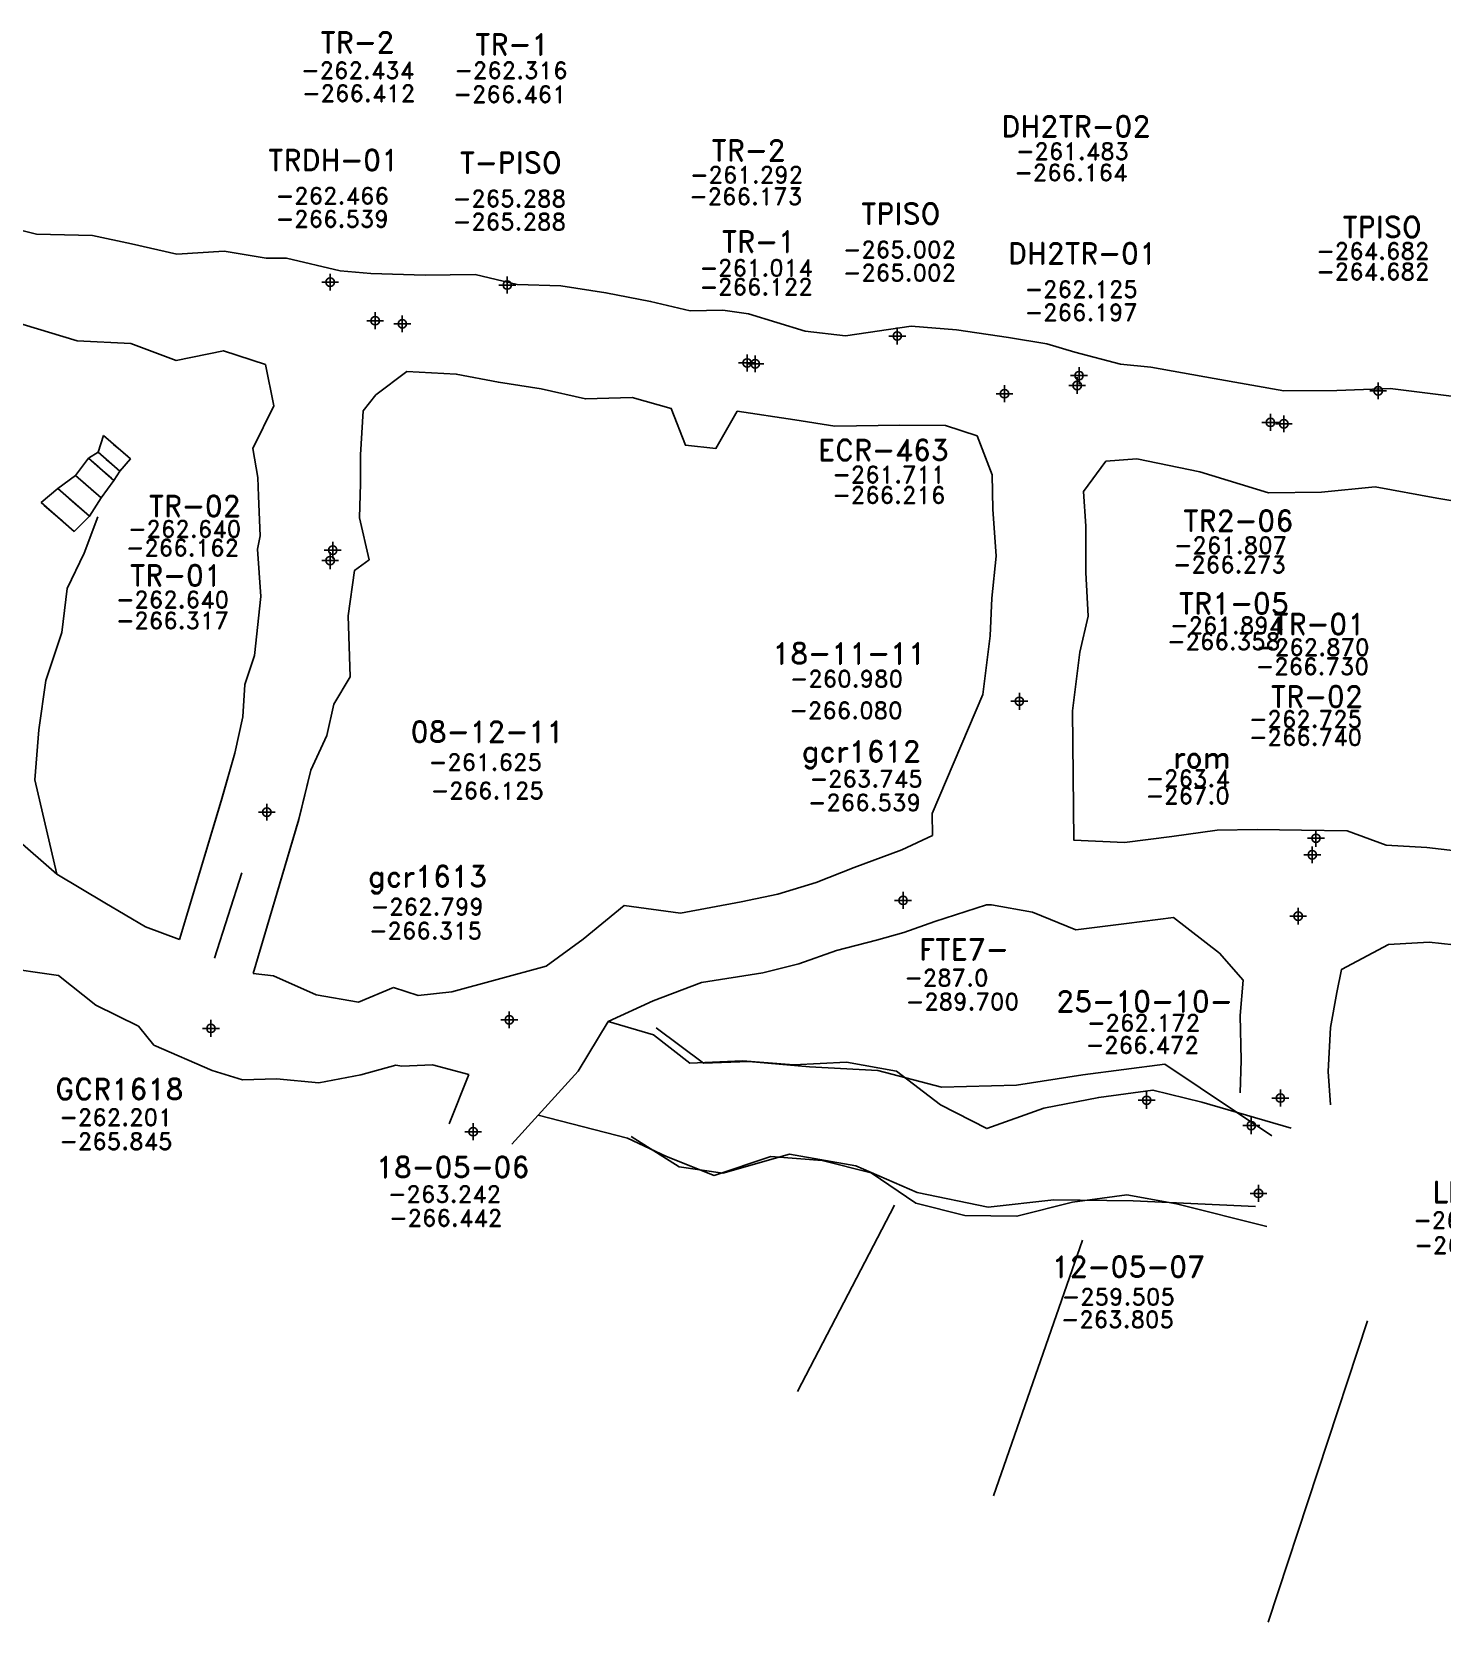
# Model space of a CAD drawing. Extents: x 9357 to 21428, y 9501 to 100038.
# Drawn here: x 10306 to 10389.6, y 10021 to 10115.2 of the extents above; entities that cross this region are included whole.
import ezdxf
from ezdxf.enums import TextEntityAlignment as Align

# ---------------------------------------------------------------- set-up
doc = ezdxf.new("R2010")
doc.units = 0
doc.header["$LTSCALE"] = 1.25
doc.header["$MEASUREMENT"] = 0
doc.header["$PDMODE"] = 34
doc.header["$PDSIZE"] = 0.5
doc.layers.get('0').update_dxf_attribs({"linetype": 'CONTINUOUS'})
for name, color, linetype in [('ABAJO', 7, 'CONTINUOUS'), ('ARRIBA', 7, 'CONTINUOUS'), ('CF-340-8149-W-FIC', 1, 'CONTINUOUS'), ('CF-340-8149-W-SCR', 5, 'CONTINUOUS'), ('F-340-8110-W-FIC-SA', 241, 'CONTINUOUS'), ('F-340-8110-W-SA', 241, 'CONTINUOUS'), ('SEC', 7, 'CONTINUOUS'), ('XC-340-8300-NE-SA', 241, 'CONTINUOUS')]:
    doc.layers.add(name, color=color, linetype=linetype)
doc.styles.add('ROMAND', font='romand.shx')
doc.styles.add('ROMANS', font='romans')

# ---------------------------------------------------------------- blocks, each defined once
blk = doc.blocks.new('F2')
blk.add_point((0, 0))
at = {"style": 'ROMAND'}
for tag, height, p in [('NOMBRE', 1.25, (0.201, 6.617)), ('CIELO', 1, (0.136, 4.616)), ('PISO', 1, (0.136, 3.247))]:
    blk.add_attdef(tag, text='', height=height, dxfattribs=at).set_placement(p, align=Align.CENTER)
at = {"style": 'ROMANS', "flags": 1}
for tag, p in [('MINA', (-0.074, -3.255)), ('LOCALIZACION', (-0.074, -4.928)), ('ESTRUCTURA', (-0.074, -6.618)), ('NIVEL', (-0.074, -8.29)), ('OBRA', (-0.074, -10.121)), ('FECHA', (-0.074, -11.793)), ('ATRAS', (-0.074, -13.483)), ('TOPOGRAFO', (2.675, -15.297))]:
    blk.add_attdef(tag, text='', height=1.25, dxfattribs=at).set_placement(p, align=Align.CENTER)

msp = doc.modelspace()

# ---------------------------------------------------------------- linework, layer by layer
at = {"color": 2, "elevation": -262.64}
msp.add_lwpolyline([(10318.481, 10065.404), (10316.858, 10060.334)], dxfattribs=at)
at = {"color": 2}
for points in [[(10351.4, 10034.69), (10357.145, 10045.718)], [(10363.009, 10028.5), (10368.287, 10043.637)], [(10379.28, 10021.027), (10385.16, 10038.877)]]:
    msp.add_lwpolyline(points, dxfattribs=at)
at = {"layer": 'ABAJO', "color": 1}
for points in [[(10310.293, 10091.281, -254.564), (10309.967, 10090.296, -256.019), (10309.397, 10089.946, -257.589), (10308.636, 10088.918, -260.329), (10307.572, 10088.152, -261.07), (10306.584, 10087.321, -261.91)], [(10311.878, 10089.903, -254.564), (10311.25, 10089.181, -256.019), (10310.907, 10088.634, -257.589), (10310.145, 10087.605, -260.329), (10309.458, 10086.512, -261.07), (10308.546, 10085.615, -261.91)]]:
    msp.add_polyline3d(points, dxfattribs=at)
at = {"layer": 'ARRIBA', "color": 1}
for points in [[(10310.293, 10091.281, -253.764), (10309.967, 10090.296, -253.719), (10309.397, 10089.946, -254.789), (10308.636, 10088.918, -256.929), (10307.572, 10088.152, -259.17), (10306.584, 10087.321, -259.91)], [(10311.878, 10089.903, -253.764), (10311.25, 10089.181, -253.719), (10310.907, 10088.634, -254.789), (10310.145, 10087.605, -256.929), (10309.458, 10086.512, -259.17), (10308.546, 10085.615, -259.91)]]:
    msp.add_polyline3d(points, dxfattribs=at)
at = {"layer": 'CF-340-8149-W-SCR', "color": 5}
for points, elevation in [([(10317.264, 10069.65), (10314.795, 10061.458)], -266.125), ([(10317.264, 10069.635), (10314.795, 10061.458)], -261.625), ([(10321.859, 10068.564), (10319.142, 10059.439)], -266.125), ([(10321.855, 10068.554), (10319.142, 10059.438)], -262.565)]:
    msp.add_lwpolyline(points, dxfattribs=dict(at, elevation=elevation))
for points in [[(10283.218, 10105.936, -261.648), (10285.229, 10105.561, -261.974), (10288.085, 10105.047, -262.929), (10291.35, 10104.574, -262.978), (10292.467, 10104.614, -262.761), (10292.764, 10104.571, -262.756), (10294.858, 10105.076, -262.225), (10299.495, 10104.303, -261.752), (10301.078, 10104.074, -262.127), (10303.383, 10103.942, -262.091), (10306.308, 10103.215, -262.144), (10309.631, 10103.138, -261.493)], [(10283.218, 10105.936, -267.248), (10285.229, 10105.561, -267.174), (10288.085, 10105.047, -267.029), (10291.35, 10104.574, -266.978), (10292.467, 10104.614, -266.961), (10292.764, 10104.571, -266.956), (10294.858, 10105.076, -267.025), (10299.495, 10104.303, -267.052), (10301.078, 10104.074, -267.027), (10303.383, 10103.942, -266.791), (10306.308, 10103.215, -267.044), (10309.631, 10103.138, -266.893)], [(10309.631, 10103.138, -261.493), (10311.937, 10102.645, -261.765), (10314.631, 10102.027, -261.465), (10317.431, 10102.208, -261.861), (10319.926, 10101.792, -262.068), (10321.125, 10101.784, -262.124)], [(10309.631, 10103.138, -266.893), (10311.937, 10102.645, -266.865), (10314.631, 10102.027, -266.765), (10317.431, 10102.208, -266.661), (10319.926, 10101.792, -266.568), (10321.125, 10101.784, -266.724)], [(10321.125, 10101.784, -262.124), (10324.309, 10101.033, -262.39), (10326.114, 10100.89, -262.753), (10329.35, 10100.777, -261.988), (10332.311, 10100.818, -260.33), (10334.796, 10100.239, -260.778), (10337.375, 10100.15, -261.126), (10340.045, 10099.739, -261.172), (10342.695, 10099.229, -261.517), (10345.033, 10098.677, -261.568), (10346.974, 10098.711, -261.63), (10348.488, 10098.496, -261.468)], [(10321.125, 10101.784, -266.724), (10324.309, 10101.033, -266.49), (10326.114, 10100.89, -266.553), (10329.35, 10100.777, -266.288), (10332.311, 10100.818, -266.23), (10334.796, 10100.239, -266.278), (10337.375, 10100.15, -266.226), (10340.045, 10099.739, -266.272), (10342.695, 10099.229, -266.217), (10345.033, 10098.677, -266.168), (10346.974, 10098.711, -266.13), (10348.488, 10098.496, -266.268)], [(10282.835, 10099.948, -261.648), (10284.455, 10100.217, -261.974), (10287.339, 10099.9, -262.929), (10290.519, 10098.834, -262.978), (10291.292, 10096.499, -262.761), (10293.25, 10096.88, -262.756), (10294.012, 10099.237, -262.225), (10298.663, 10098.563, -261.752), (10300.304, 10098.73, -262.127), (10302.508, 10097.905, -262.091), (10305.534, 10097.871, -262.144), (10308.728, 10096.903, -261.493)], [(10282.835, 10099.948, -267.248), (10284.455, 10100.217, -267.174), (10287.339, 10099.9, -267.029), (10290.519, 10098.834, -266.978), (10291.292, 10096.499, -266.961), (10293.249, 10096.879, -266.956), (10294.012, 10099.237, -267.025), (10298.663, 10098.563, -267.052), (10300.304, 10098.73, -267.027), (10302.508, 10097.905, -266.791), (10305.534, 10097.871, -267.044), (10308.728, 10096.903, -266.893)], [(10348.488, 10098.496, -261.468), (10351.856, 10097.477, -261.552), (10354.24, 10097.201, -261.144), (10358.13, 10097.757, -260.832), (10360.824, 10097.546, -261.324), (10363.892, 10097.09, -261.714), (10366.165, 10096.726, -261.607), (10367.819, 10096.232, -261.201)], [(10348.488, 10098.496, -266.268), (10351.856, 10097.477, -266.152), (10354.24, 10097.201, -266.144), (10358.13, 10097.757, -266.132), (10360.824, 10097.546, -266.124), (10363.892, 10097.09, -266.214), (10366.165, 10096.726, -266.307), (10367.819, 10096.232, -266.201)], [(10308.728, 10096.903, -261.493), (10311.898, 10096.745, -261.765), (10314.59, 10095.727, -261.465), (10317.392, 10096.309, -261.861), (10319.885, 10095.492, -262.068), (10319.885, 10095.492, -262.068)], [(10308.728, 10096.903, -266.893), (10311.898, 10096.745, -266.865), (10314.59, 10095.727, -266.765), (10317.392, 10096.309, -266.661), (10319.885, 10095.492, -266.568), (10319.885, 10095.492, -266.568)], [(10367.819, 10096.232, -261.201), (10370.542, 10095.511, -261.554), (10372.334, 10095.333, -261.92), (10376.077, 10094.666, -261.948), (10380.213, 10093.932, -261.568), (10383.352, 10093.958, -261.309), (10386.507, 10094.083, -260.65)], [(10367.819, 10096.232, -266.201), (10370.542, 10095.511, -266.454), (10372.334, 10095.333, -266.52), (10376.077, 10094.666, -266.548), (10380.213, 10093.932, -266.468), (10383.352, 10093.958, -266.009), (10386.507, 10094.083, -265.95)], [(10319.46, 10087.699, -262.03), (10319.425, 10088.803, -262.104), (10319.126, 10090.523, -262.564), (10320.377, 10093.053, -262.603), (10319.885, 10095.492, -262.068), (10319.885, 10095.492, -262.068)], [(10319.46, 10087.699, -266.73), (10319.425, 10088.803, -266.604), (10319.126, 10090.523, -266.364), (10320.377, 10093.053, -266.403), (10319.885, 10095.492, -266.568), (10319.885, 10095.492, -266.568)], [(10325.442, 10086.413, -261.424), (10325.514, 10088.443, -262.104), (10325.515, 10090.146, -262.564), (10325.668, 10092.741, -262.603), (10326.426, 10093.697, -262.28), (10328.255, 10095.081, -261.988)], [(10325.442, 10086.413, -266.524), (10325.514, 10088.443, -266.604), (10325.515, 10090.146, -266.364), (10325.668, 10092.741, -266.403), (10326.426, 10093.697, -266.48), (10328.255, 10095.081, -266.288)], [(10328.255, 10095.081, -261.988), (10331.178, 10094.926, -260.33), (10333.681, 10094.445, -260.778), (10336.204, 10094.062, -261.126), (10338.836, 10093.454, -261.172), (10341.6, 10093.533, -261.517), (10343.919, 10092.884, -261.568), (10344.756, 10090.717, -261.63), (10346.561, 10090.53, -261.625), (10347.834, 10092.733, -261.468)], [(10328.255, 10095.081, -266.288), (10331.178, 10094.926, -266.23), (10333.681, 10094.445, -266.278), (10336.204, 10094.062, -266.226), (10338.836, 10093.454, -266.272), (10341.6, 10093.533, -266.217), (10343.919, 10092.884, -266.168), (10344.756, 10090.717, -266.13), (10346.561, 10090.53, -266.125), (10347.834, 10092.733, -266.268)], [(10386.507, 10094.083, -260.65), (10390.3, 10093.593, -260.302), (10393.288, 10092.675, -260.947), (10396.03, 10092.104, -260.597), (10398.581, 10092.784, -260.255), (10398.778, 10092.75, -260.251), (10400.879, 10091.984, -260.212), (10402.008, 10090.878, -260.489), (10405.032, 10090.766, -260.936), (10407.834, 10089.624, -260.597)], [(10386.507, 10094.083, -265.95), (10390.3, 10093.593, -265.902), (10393.288, 10092.675, -265.847), (10396.03, 10092.104, -265.897), (10398.581, 10092.784, -266.155), (10398.778, 10092.75, -266.151), (10400.879, 10091.984, -266.012), (10402.008, 10090.878, -266.089), (10405.032, 10090.766, -266.036), (10407.834, 10089.624, -265.697)], [(10347.834, 10092.733, -261.468), (10351.246, 10092.212, -261.552), (10353.619, 10091.837, -261.144), (10357.451, 10091.896, -260.832), (10360.168, 10091.884, -261.324), (10362.036, 10091.267, -262.114)], [(10347.834, 10092.733, -266.268), (10351.246, 10092.212, -266.152), (10353.619, 10091.837, -266.144), (10357.451, 10091.896, -266.132), (10360.168, 10091.884, -266.124), (10362.036, 10091.267, -266.114)], [(10362.377, 10075.954, -260.98), (10362.812, 10079.432, -260.664), (10362.914, 10081.65, -260.155), (10363.169, 10084.145, -260.744), (10362.968, 10086.927, -261.332), (10362.936, 10088.967, -262.123), (10362.036, 10091.267, -262.114)], [(10362.377, 10075.954, -266.08), (10362.812, 10079.432, -266.064), (10362.914, 10081.65, -266.055), (10363.169, 10084.145, -266.044), (10362.968, 10086.927, -266.032), (10362.936, 10088.967, -266.123), (10362.036, 10091.267, -266.114)], [(10369.666, 10089.778, -261.554), (10371.505, 10089.901, -261.92), (10375.231, 10089.13, -261.948), (10379.291, 10087.902, -261.568), (10382.431, 10087.928, -261.309), (10385.615, 10088.251, -260.65)], [(10369.666, 10089.778, -266.454), (10371.505, 10089.901, -266.52), (10375.231, 10089.13, -266.548), (10379.291, 10087.902, -266.468), (10382.431, 10087.928, -266.009), (10385.615, 10088.251, -265.95)], [(10367.688, 10074.979, -260.98), (10368.123, 10078.457, -260.664), (10368.619, 10080.603, -260.155), (10368.48, 10083.17, -260.744), (10368.476, 10085.916, -261.332), (10368.345, 10087.973, -262.123), (10369.666, 10089.778, -261.554)], [(10367.688, 10074.979, -266.08), (10368.123, 10078.457, -266.064), (10368.619, 10080.603, -266.055), (10368.48, 10083.17, -266.044), (10368.476, 10085.916, -266.032), (10368.345, 10087.973, -266.123), (10369.666, 10089.778, -266.454)], [(10385.615, 10088.251, -260.65), (10389.271, 10087.58, -260.302), (10392.326, 10087.057, -260.947), (10395.443, 10085.805, -260.597), (10395.541, 10084.042, -260.255), (10398.326, 10083.933, -260.251), (10399.105, 10085.586, -260.212), (10401.147, 10085.851, -260.489), (10404.087, 10085.246, -260.936), (10406.703, 10081.604, -260.597)], [(10385.615, 10088.251, -265.95), (10389.271, 10087.58, -265.902), (10392.326, 10087.057, -265.847), (10395.443, 10085.805, -265.897), (10395.541, 10084.043, -266.155), (10398.326, 10083.933, -266.151), (10399.105, 10085.586, -266.012), (10401.147, 10085.851, -266.089), (10404.087, 10085.246, -266.036), (10406.703, 10081.604, -265.697)], [(10317.264, 10069.635, -261.625), (10318.066, 10072.474, -262.125), (10318.54, 10074.623, -261.725), (10318.656, 10076.543, -261.325), (10319.239, 10078.257, -261.624), (10319.603, 10081.761, -262.024), (10319.403, 10084.57, -262.524), (10319.575, 10085.352, -262.324), (10319.46, 10087.699, -262.03)], [(10317.264, 10069.65, -266.125), (10318.066, 10072.474, -266.425), (10318.54, 10074.623, -266.525), (10318.656, 10076.543, -266.525), (10319.239, 10078.257, -266.524), (10319.603, 10081.761, -266.624), (10319.403, 10084.57, -266.624), (10319.575, 10085.352, -266.524), (10319.46, 10087.699, -266.73)], [(10321.855, 10068.554, -262.565), (10322.558, 10071.484, -262.125), (10323.52, 10073.524, -261.725), (10323.93, 10075.38, -261.325), (10324.903, 10077.008, -261.624), (10324.778, 10080.62, -262.024), (10325.164, 10083.3, -262.524), (10326.02, 10083.93, -262.324), (10325.442, 10086.413, -261.424)], [(10321.859, 10068.564, -266.125), (10322.558, 10071.484, -266.425), (10323.52, 10073.524, -266.525), (10323.93, 10075.38, -266.525), (10324.903, 10077.008, -266.524), (10324.778, 10080.62, -266.624), (10325.164, 10083.3, -266.624), (10326.02, 10083.93, -266.524), (10325.442, 10086.413, -266.524)]]:
    msp.add_polyline3d(points, dxfattribs=at)
at = {"layer": 'F-340-8110-W-SA'}
for points in [[(10362.377, 10075.954, -260.98), (10359.369, 10068.912, -263.688), (10359.393, 10067.612, -263.688), (10357.575, 10066.764, -263.745), (10357.575, 10066.764, -263.745)], [(10362.377, 10075.954, -266.08), (10359.369, 10068.912, -266.588), (10359.393, 10067.612, -266.588), (10357.575, 10066.764, -266.587), (10357.575, 10066.764, -266.187)], [(10367.688, 10074.979, -260.98), (10367.769, 10067.322, -263.099), (10370.773, 10067.19, -263.202), (10373.566, 10067.553, -263.605), (10376.258, 10067.914, -263.608), (10378.657, 10067.969, -263.41), (10381.259, 10067.928, -262.913), (10383.961, 10067.889, -262.616), (10386.28, 10067.041, -263.118), (10388.684, 10066.895, -263.321), (10390.891, 10066.645, -263.823), (10392.988, 10066.793, -263.525), (10400.788, 10065.231, -264.28)], [(10367.688, 10074.979, -266.08), (10367.769, 10067.322, -266.699), (10370.773, 10067.19, -266.802), (10373.566, 10067.553, -266.905), (10376.258, 10067.914, -267.008), (10378.657, 10067.969, -267.01), (10381.259, 10067.928, -267.013), (10383.961, 10067.889, -267.016), (10386.28, 10067.041, -266.918), (10388.684, 10066.895, -266.921), (10390.891, 10066.645, -266.923), (10392.988, 10066.793, -266.925), (10400.788, 10065.231, -266.98)], [(10297.799, 10071.371, -261.828), (10300.096, 10070.029, -261.847), (10302.474, 10069.11, -262.065), (10305.005, 10067.5, -261.087), (10307.522, 10065.308, -260.91), (10310.36, 10063.621, -261.034), (10312.776, 10062.203, -261.844), (10314.795, 10061.458, -261.625)], [(10297.799, 10071.371, -265.728), (10300.096, 10070.029, -265.747), (10302.474, 10069.11, -265.865), (10305.005, 10067.5, -265.987), (10307.522, 10065.308, -266.01), (10310.36, 10063.621, -266.034), (10312.776, 10062.203, -265.954), (10314.795, 10061.458, -266.125)], [(10357.575, 10066.764, -266.587), (10354.765, 10065.711, -266.66)], [(10357.575, 10066.764, -263.745), (10354.765, 10065.711, -263.96)], [(10295.499, 10066.251, -261.595), (10297.52, 10065.979, -261.847), (10299.898, 10065.059, -262.065), (10302.161, 10063.028, -261.087), (10304.034, 10059.823, -260.91), (10307.623, 10059.318, -261.034), (10309.825, 10057.562, -261.844), (10312.349, 10056.313, -261.474)], [(10295.499, 10066.251, -265.495), (10297.52, 10065.979, -265.747), (10299.898, 10065.059, -265.865), (10302.161, 10063.028, -265.987), (10304.034, 10059.823, -266.01), (10307.623, 10059.318, -266.034), (10309.825, 10057.562, -265.954), (10312.349, 10056.313, -265.874)], [(10333.601, 10059.088, -262.799), (10336.517, 10059.867, -263.122), (10338.706, 10061.471, -263.354), (10341.133, 10063.46, -263.49), (10344.467, 10063.008, -263.028), (10348.066, 10063.681, -262.973), (10350.23, 10064.128, -262.9), (10352.498, 10064.815, -263.229), (10354.765, 10065.711, -263.96)], [(10333.601, 10059.088, -266.315), (10336.517, 10059.867, -266.422), (10338.706, 10061.471, -266.354), (10341.133, 10063.46, -266.39), (10344.467, 10063.008, -266.528), (10348.066, 10063.681, -266.673), (10350.23, 10064.128, -266.6), (10352.498, 10064.815, -266.629), (10354.765, 10065.711, -266.66)], [(10362.891, 10063.51, -266.694), (10362.592, 10063.494, -266.59), (10359.537, 10062.514, -266.588), (10359.527, 10062.514, -266.588), (10357.703, 10061.866, -266.587), (10357.703, 10061.866, -266.187)], [(10362.891, 10063.51, -262.994), (10362.592, 10063.494, -263.29), (10359.537, 10062.514, -263.688), (10359.527, 10062.514, -263.688), (10357.703, 10061.866, -263.745), (10357.703, 10061.866, -263.745)], [(10362.891, 10063.51, -262.994), (10365.315, 10063.065, -263.496), (10367.889, 10062.023, -263.099), (10370.882, 10062.391, -263.202), (10373.674, 10062.754, -263.605)], [(10362.891, 10063.51, -266.694), (10365.315, 10063.065, -266.696), (10367.889, 10062.023, -266.699), (10370.882, 10062.391, -266.802), (10373.674, 10062.754, -266.905)], [(10377.624, 10052.371, -262.172), (10377.677, 10054.311, -262.181), (10377.619, 10056.941, -262.494), (10377.793, 10059.036, -263.003), (10376.389, 10060.632, -263.21), (10373.674, 10062.754, -263.605)], [(10377.624, 10052.371, -266.472), (10377.677, 10054.311, -266.481), (10377.619, 10056.941, -266.494), (10377.793, 10059.036, -266.603), (10376.389, 10060.632, -266.61), (10373.674, 10062.754, -266.905)], [(10357.703, 10061.866, -266.587), (10356.07, 10061.404, -266.66)], [(10357.703, 10061.866, -263.745), (10356.07, 10061.404, -263.96)], [(10336.037, 10051.049, -262.799), (10338.402, 10053.647, -263.122), (10340.185, 10056.59, -263.354), (10342.844, 10057.814, -263.49), (10345.714, 10058.893, -263.028), (10349.343, 10059.47, -262.973), (10351.477, 10060.012, -262.9), (10353.716, 10060.795, -263.229), (10356.07, 10061.404, -263.96)], [(10336.037, 10051.049, -266.315), (10338.402, 10053.647, -266.422), (10340.185, 10056.59, -266.354), (10342.844, 10057.814, -266.39), (10345.714, 10058.893, -266.528), (10349.343, 10059.47, -266.673), (10351.477, 10060.012, -266.6), (10353.716, 10060.795, -266.629), (10356.07, 10061.404, -266.66)], [(10382.978, 10051.668, -262.172), (10382.833, 10053.634, -262.181), (10382.973, 10056.238, -262.494), (10383.346, 10058.307, -263.003), (10383.627, 10059.682, -263.21), (10386.414, 10061.143, -263.118)], [(10382.978, 10051.668, -266.472), (10382.833, 10053.634, -266.481), (10382.973, 10056.238, -266.494), (10383.346, 10058.307, -266.603), (10383.627, 10059.682, -266.61), (10386.414, 10061.143, -266.918)], [(10386.414, 10061.143, -263.118), (10388.811, 10061.297, -263.321), (10391.017, 10061.047, -263.823), (10393.105, 10061.594, -263.525), (10399.597, 10061.099, -264.28)], [(10386.414, 10061.143, -266.918), (10388.811, 10061.297, -266.921), (10391.017, 10061.047, -266.923), (10393.105, 10061.594, -266.925), (10399.597, 10061.099, -266.98)], [(10319.142, 10059.439, -266.125), (10320.35, 10059.293, -266.065), (10320.35, 10059.293, -266.065), (10322.883, 10058.165, -266.031), (10325.395, 10057.738, -266.197), (10327.47, 10058.598, -266.252)], [(10319.142, 10059.438, -262.565), (10320.35, 10059.293, -262.565), (10320.35, 10059.293, -262.565), (10322.883, 10058.165, -262.931), (10325.395, 10057.738, -262.897), (10327.47, 10058.598, -263.052)], [(10333.601, 10059.088, -266.315), (10330.926, 10058.344, -266.347)], [(10333.601, 10059.088, -262.799), (10330.926, 10058.344, -263.147)], [(10327.47, 10058.598, -263.052), (10327.47, 10058.598, -263.052), (10328.928, 10058.137, -263.023), (10330.926, 10058.344, -263.147)], [(10327.47, 10058.598, -266.252), (10327.47, 10058.598, -266.252), (10328.928, 10058.137, -266.323), (10330.926, 10058.344, -266.347)], [(10312.349, 10056.313, -265.874), (10313.264, 10055.185, -265.692)], [(10312.349, 10056.313, -261.474), (10313.264, 10055.185, -261.992)], [(10342.863, 10055.801, -262.677), (10340.185, 10056.59, -263.354)], [(10342.863, 10055.801, -266.377), (10340.185, 10056.59, -266.354)], [(10316.724, 10053.685, -265.845), (10313.264, 10055.185, -265.692)], [(10316.724, 10053.685, -262.201), (10313.264, 10055.185, -261.992)], [(10380.648, 10050.282, -262.591), (10375.361, 10051.808, -263.116), (10372.45, 10052.535, -263.276), (10369.249, 10052.097, -262.835), (10366, 10051.466, -263.295), (10362.605, 10050.252, -262.954), (10359.864, 10051.658, -262.714), (10357.269, 10053.646, -262.673), (10354.31, 10054.179, -262.433), (10351.181, 10054.032, -262.492), (10348.15, 10054.274, -262.452), (10345.021, 10054.128, -262.911), (10342.863, 10055.801, -262.677)], [(10380.648, 10050.282, -267.191), (10375.361, 10051.808, -267.116), (10372.45, 10052.535, -267.076), (10369.249, 10052.097, -267.035), (10366, 10051.466, -267.095), (10362.605, 10050.252, -266.954), (10359.864, 10051.658, -266.914), (10357.269, 10053.646, -266.873), (10354.31, 10054.179, -266.733), (10351.181, 10054.032, -266.592), (10348.15, 10054.274, -266.552), (10345.021, 10054.128, -266.111), (10342.863, 10055.801, -266.377)], [(10316.724, 10053.685, -262.201), (10318.528, 10053.137, -262.312), (10320.526, 10053.195, -262.565), (10320.526, 10053.195, -262.565), (10323.033, 10052.967, -262.931), (10325.52, 10053.44, -262.897), (10327.603, 10054, -263.052)], [(10316.724, 10053.685, -265.845), (10318.528, 10053.137, -265.912), (10320.526, 10053.195, -266.065), (10320.526, 10053.195, -266.065), (10323.033, 10052.967, -266.031), (10325.52, 10053.44, -266.197), (10327.603, 10054, -266.252)], [(10327.603, 10054, -263.052), (10327.953, 10053.954, -263.392), (10329.775, 10054.023, -263.023), (10331.934, 10053.446, -263.147)], [(10327.603, 10054, -266.252), (10327.953, 10053.954, -266.292), (10329.775, 10054.023, -266.323), (10331.934, 10053.446, -266.347)], [(10330.757, 10050.526, -263.242), (10331.934, 10053.446, -263.147), (10331.934, 10053.446, -263.147)], [(10330.757, 10050.526, -266.442), (10331.934, 10053.446, -266.347), (10331.934, 10053.446, -266.347)], [(10334.468, 10049.327, -263.242), (10336.037, 10051.049, -262.799), (10336.037, 10051.049, -262.799)], [(10334.468, 10049.327, -266.442), (10336.037, 10051.049, -266.315), (10336.037, 10051.049, -266.315)], [(10341.336, 10049.688, -266.377), (10336.037, 10051.049, -266.315)], [(10341.336, 10049.688, -262.677), (10336.037, 10051.049, -262.799)], [(10379.194, 10044.46, -262.591), (10373.859, 10045.793, -263.116), (10370.9, 10046.325, -263.276), (10367.699, 10045.888, -262.835), (10364.401, 10045.062, -263.295), (10361.321, 10045.11, -262.954), (10358.41, 10045.837, -262.714), (10355.766, 10047.631, -262.673), (10352.856, 10048.358, -262.433), (10349.825, 10048.599, -262.492), (10346.454, 10047.483, -262.452), (10343.641, 10048.598, -262.911), (10341.336, 10049.688, -262.677)], [(10379.194, 10044.46, -267.191), (10373.859, 10045.793, -267.116), (10370.9, 10046.325, -267.076), (10367.699, 10045.888, -267.035), (10364.401, 10045.062, -267.095), (10361.321, 10045.11, -266.954), (10358.41, 10045.837, -266.914), (10355.766, 10047.631, -266.873), (10352.856, 10048.358, -266.733), (10349.825, 10048.599, -266.592), (10346.454, 10047.483, -266.552), (10343.641, 10048.598, -266.111), (10341.336, 10049.688, -266.377)]]:
    msp.add_polyline3d(points, dxfattribs=at)
at = {"layer": 'F-340-8110-W-SA', "color": 2}
for points in [[(10368.299, 10053.443, -264.759), (10364.363, 10052.816, -264.496), (10359.935, 10052.713, -264.372), (10356.166, 10053.688, -264.222), (10352.119, 10053.907, -264.778), (10348.506, 10054.231, -264.509), (10345.82, 10054.135, -265.276), (10343.025, 10056.22, -265.581)], [(10368.299, 10053.443, -259.259), (10364.363, 10052.816, -258.696), (10359.935, 10052.713, -258.872), (10356.166, 10053.688, -259.222), (10352.119, 10053.907, -258.978), (10348.506, 10054.231, -259.409), (10345.82, 10054.135, -260.676), (10343.025, 10056.22, -260.381)], [(10368.299, 10053.443, -264.759), (10373.155, 10054.063, -264.264)], [(10368.299, 10053.443, -259.259), (10373.155, 10054.063, -259.064)], [(10379.497, 10049.822, -259.505), (10373.155, 10054.063, -259.064)], [(10379.497, 10049.822, -263.805), (10373.155, 10054.063, -264.264)], [(10366.583, 10046.04, -264.759), (10362.693, 10045.607, -264.496), (10358.49, 10046.478, -264.372), (10354.856, 10048.038, -264.222), (10350.923, 10048.744, -264.778), (10346.971, 10047.607, -264.509), (10344.398, 10047.998, -265.276), (10341.536, 10049.79, -265.581)], [(10366.583, 10046.04, -259.259), (10362.693, 10045.607, -258.696), (10358.49, 10046.478, -258.872), (10354.856, 10048.038, -259.222), (10350.923, 10048.744, -258.978), (10346.971, 10047.607, -259.409), (10344.398, 10047.998, -260.676), (10341.536, 10049.79, -260.381)], [(10366.583, 10046.04, -264.759), (10371.281, 10045.978, -264.264)], [(10366.583, 10046.04, -259.259), (10371.281, 10045.978, -259.064)], [(10378.527, 10045.633, -259.505), (10371.281, 10045.978, -259.064)], [(10378.527, 10045.633, -263.805), (10371.281, 10045.978, -264.264)]]:
    msp.add_polyline3d(points, dxfattribs=at)
at = {"layer": 'SEC', "color": 1}
for points in [[(10310.293, 10091.281, -254.564), (10311.878, 10089.903, -254.564), (10311.878, 10089.903, -254.1), (10311.719, 10090.04, -253.865), (10311.283, 10090.419, -253.764), (10310.887, 10090.764, -253.764), (10310.451, 10091.143, -253.865), (10310.293, 10091.281, -254.1), (10310.293, 10091.281, -254.564)], [(10309.397, 10089.946, -257.589), (10310.907, 10088.634, -257.589), (10310.907, 10088.634, -255.965), (10310.756, 10088.765, -255.142), (10310.341, 10089.126, -254.789), (10309.963, 10089.454, -254.789), (10309.548, 10089.815, -255.142), (10309.397, 10089.946, -255.965), (10309.397, 10089.946, -257.589)], [(10309.967, 10090.296, -256.019), (10311.25, 10089.181, -256.019), (10311.25, 10089.181, -254.685), (10311.121, 10089.292, -254.009), (10310.769, 10089.599, -253.719), (10310.448, 10089.878, -253.719), (10310.095, 10090.185, -254.009), (10309.967, 10090.296, -254.685), (10309.967, 10090.296, -256.019)], [(10308.636, 10088.918, -260.329), (10310.145, 10087.605, -260.329), (10310.145, 10087.605, -258.357), (10309.994, 10087.737, -257.358), (10309.579, 10088.098, -256.929), (10309.202, 10088.426, -256.929), (10308.787, 10088.787, -257.358), (10308.636, 10088.918, -258.357), (10308.636, 10088.918, -260.329)], [(10307.572, 10088.152, -261.07), (10309.458, 10086.512, -261.07), (10309.458, 10086.512, -259.968), (10309.27, 10086.676, -259.409), (10308.751, 10087.127, -259.17), (10308.279, 10087.537, -259.17), (10307.761, 10087.988, -259.409), (10307.572, 10088.152, -259.968), (10307.572, 10088.152, -261.07)], [(10306.584, 10087.321, -261.91), (10308.546, 10085.615, -261.91), (10308.546, 10085.615, -260.75), (10308.35, 10085.785, -260.162), (10307.81, 10086.254, -259.91), (10307.32, 10086.681, -259.91), (10306.78, 10087.15, -260.162), (10306.584, 10087.321, -260.75), (10306.584, 10087.321, -261.91)]]:
    msp.add_polyline3d(points, dxfattribs=at)
at = {"layer": 'XC-340-8300-NE-SA'}
for points in [[(10309.951, 10086.471, -260.203), (10309.141, 10084.325, -261.159), (10308.141, 10082.239, -261.217), (10307.807, 10079.618, -260.894), (10306.873, 10076.775, -261.099), (10306.446, 10073.87, -261.297), (10306.208, 10070.903, -261.996), (10307.522, 10065.308, -260.91)], [(10309.951, 10086.471, -264.403), (10309.141, 10084.325, -264.559), (10308.141, 10082.239, -264.717), (10307.807, 10079.618, -264.894), (10306.873, 10076.775, -265.099), (10306.446, 10073.87, -265.297), (10306.208, 10070.903, -265.296), (10307.522, 10065.308, -266.01)]]:
    msp.add_polyline3d(points, dxfattribs=at)

# ---------------------------------------------------------------- block references
at = {"color": 2}
ref = msp.add_blockref('F2', (10380.004, 10052.059, -262.172), dxfattribs=at)
ref.add_attrib('NOMBRE', '25-10-10-', dxfattribs={"height": 1.25, "style": 'ROMAND'}).set_placement((10371.943, 10057.157, -262.172), align=Align.CENTER)
ref.add_attrib('CIELO', '-262.172', dxfattribs={"height": 1, "style": 'ROMAND'}).set_placement((10371.912, 10056.015, -262.172), align=Align.CENTER)
ref.add_attrib('PISO', '-266.472', dxfattribs={"height": 1, "style": 'ROMAND'}).set_placement((10371.833, 10054.699, -262.172), align=Align.CENTER)
at = {"layer": 'CF-340-8149-W-FIC', "color": 2}
ref = msp.add_blockref('F2', (10326.378, 10098.085, -262.434), dxfattribs=at)
ref.add_attrib('NOMBRE', 'TR-2', dxfattribs={"layer": '0', "height": 1.25, "style": 'ROMAND'}).set_placement((10325.326, 10113.943, -262.434), align=Align.CENTER)
ref.add_attrib('CIELO', '-262.434', dxfattribs={"layer": '0', "height": 1, "style": 'ROMAND'}).set_placement((10325.353, 10112.412, -262.434), align=Align.CENTER)
ref.add_attrib('PISO', '-266.412', dxfattribs={"layer": '0', "height": 1, "style": 'ROMAND'}).set_placement((10325.41, 10111.052, -262.434), align=Align.CENTER)
ref = msp.add_blockref('F2', (10327.988, 10097.902, -262.316), dxfattribs=at)
ref.add_attrib('NOMBRE', 'TR-1', dxfattribs={"layer": '0', "height": 1.25, "style": 'ROMAND'}).set_placement((10334.491, 10113.829, -262.316), align=Align.CENTER)
ref.add_attrib('CIELO', '-262.316', dxfattribs={"layer": '0', "height": 1, "style": 'ROMAND'}).set_placement((10334.434, 10112.412, -262.316), align=Align.CENTER)
ref.add_attrib('PISO', '-266.461', dxfattribs={"layer": '0', "height": 1, "style": 'ROMAND'}).set_placement((10334.378, 10110.995, -262.316), align=Align.CENTER)
ref = msp.add_blockref('F2', (10367.965, 10094.251, -261.483), dxfattribs=at)
ref.add_attrib('NOMBRE', 'DH2TR-02', dxfattribs={"layer": '0', "height": 1.25, "style": 'ROMAND'}).set_placement((10367.893, 10108.975, -261.483), align=Align.CENTER)
ref.add_attrib('CIELO', '-261.483', dxfattribs={"layer": '0', "height": 1, "style": 'ROMAND'}).set_placement((10367.7, 10107.62, -261.483), align=Align.CENTER)
ref.add_attrib('PISO', '-266.164', dxfattribs={"layer": '0', "height": 1, "style": 'ROMAND'}).set_placement((10367.602, 10106.362, -261.483), align=Align.CENTER)
ref = msp.add_blockref('F2', (10348.409, 10095.584, -261.292), dxfattribs=at)
ref.add_attrib('NOMBRE', 'TR-2', dxfattribs={"layer": '0', "height": 1.25, "style": 'ROMAND'}).set_placement((10348.494, 10107.554, -261.292), align=Align.CENTER)
ref.add_attrib('CIELO', '-261.292', dxfattribs={"layer": '0', "height": 1, "style": 'ROMAND'}).set_placement((10348.391, 10106.225, -261.292), align=Align.CENTER)
ref.add_attrib('PISO', '-266.173', dxfattribs={"layer": '0', "height": 1, "style": 'ROMAND'}).set_placement((10348.34, 10104.948, -261.292), align=Align.CENTER)
for p, values in [((10323.714, 10100.367, -262.466), {'NOMBRE': 'TRDH-01', 'CIELO': '-262.466', 'PISO': '-266.539'}), ((10334.203, 10100.2, -265.288), {'NOMBRE': 'T-PISO', 'CIELO': '-265.288', 'PISO': '-265.288'}), ((10357.309, 10097.181, -265.002), {'NOMBRE': 'TPISO', 'CIELO': '-265.002', 'PISO': '-265.002'}), ((10368.08, 10094.834, -262.125), {'NOMBRE': 'DH2TR-01', 'CIELO': '-262.125', 'PISO': '-266.197'})]:
    msp.add_blockref('F2', p, dxfattribs=at).add_auto_attribs(values)
ref = msp.add_blockref('F2', (10385.8, 10093.932, -264.682), dxfattribs=at)
ref.add_attrib('NOMBRE', 'TPISO', dxfattribs={"layer": '0', "height": 1.25, "style": 'ROMAND'}).set_placement((10386.025, 10103.009, -264.682), align=Align.CENTER)
ref.add_attrib('CIELO', '-264.682', dxfattribs={"layer": '0', "height": 1, "style": 'ROMAND'}).set_placement((10385.491, 10101.715, -264.682), align=Align.CENTER)
ref.add_attrib('PISO', '-264.682', dxfattribs={"layer": '0', "height": 1, "style": 'ROMAND'}).set_placement((10385.491, 10100.497, -264.682), align=Align.CENTER)
ref = msp.add_blockref('F2', (10348.898, 10095.533, -261.014), dxfattribs=at)
ref.add_attrib('NOMBRE', 'TR-1', dxfattribs={"layer": '0', "height": 1.25, "style": 'ROMAND'}).set_placement((10349.1, 10102.15, -261.014), align=Align.CENTER)
ref.add_attrib('CIELO', '-261.014', dxfattribs={"layer": '0', "height": 1, "style": 'ROMAND'}).set_placement((10348.959, 10100.715, -261.014), align=Align.CENTER)
ref.add_attrib('PISO', '-266.122', dxfattribs={"layer": '0', "height": 1, "style": 'ROMAND'}).set_placement((10348.959, 10099.594, -261.014), align=Align.CENTER)
ref = msp.add_blockref('F2', (10363.66, 10093.761, -261.711), dxfattribs=at)
ref.add_attrib('NOMBRE', 'ECR-463', dxfattribs={"layer": '0', "height": 1.25, "style": 'ROMAND'}).set_placement((10356.489, 10089.802, -261.711), align=Align.CENTER)
ref.add_attrib('CIELO', '-261.711', dxfattribs={"layer": '0', "height": 1, "style": 'ROMAND'}).set_placement((10356.821, 10088.477, -261.711), align=Align.CENTER)
ref.add_attrib('PISO', '-266.216', dxfattribs={"layer": '0', "height": 1, "style": 'ROMAND'}).set_placement((10356.821, 10087.263, -261.711), align=Align.CENTER)
ref = msp.add_blockref('F2', (10380.212, 10091.978, -261.894), dxfattribs=at)
ref.add_attrib('NOMBRE', 'TR1-05', dxfattribs={"layer": '0', "height": 1.25, "style": 'ROMAND'}).set_placement((10377.246, 10080.728, -261.894), align=Align.CENTER)
ref.add_attrib('CIELO', '-261.894', dxfattribs={"layer": '0', "height": 1, "style": 'ROMAND'}).set_placement((10376.831, 10079.544, -261.894), align=Align.CENTER)
ref.add_attrib('PISO', '-266.358', dxfattribs={"layer": '0', "height": 1, "style": 'ROMAND'}).set_placement((10376.653, 10078.597, -261.894), align=Align.CENTER)
ref = msp.add_blockref('F2', (10379.415, 10092.067, -261.807), dxfattribs=at)
ref.add_attrib('NOMBRE', 'TR2-06', dxfattribs={"layer": '0', "height": 1.25, "style": 'ROMAND'}).set_placement((10377.511, 10085.627, -261.807), align=Align.CENTER)
ref.add_attrib('CIELO', '-261.807', dxfattribs={"layer": '0', "height": 1, "style": 'ROMAND'}).set_placement((10377.061, 10084.29, -261.807), align=Align.CENTER)
ref.add_attrib('PISO', '-266.273', dxfattribs={"layer": '0', "height": 1, "style": 'ROMAND'}).set_placement((10376.993, 10083.149, -261.807), align=Align.CENTER)
ref = msp.add_blockref('F2', (10323.866, 10084.502, -262.64), dxfattribs=at)
ref.add_attrib('NOMBRE', 'TR-02', dxfattribs={"layer": '0', "height": 1.25, "style": 'ROMAND'}).set_placement((10315.688, 10086.497, -262.64), align=Align.CENTER)
ref.add_attrib('CIELO', '-262.640', dxfattribs={"layer": '0', "height": 1, "style": 'ROMAND'}).set_placement((10315.099, 10085.256, -262.64), align=Align.CENTER)
ref.add_attrib('PISO', '-266.162', dxfattribs={"layer": '0', "height": 1, "style": 'ROMAND'}).set_placement((10314.969, 10084.146, -262.64), align=Align.CENTER)
ref = msp.add_blockref('F2', (10323.712, 10083.885, -262.64), dxfattribs=at)
ref.add_attrib('NOMBRE', 'TR-01', dxfattribs={"layer": '0', "height": 1.25, "style": 'ROMAND'}).set_placement((10314.576, 10082.382, -262.64), align=Align.CENTER)
ref.add_attrib('CIELO', '-262.640', dxfattribs={"layer": '0', "height": 1, "style": 'ROMAND'}).set_placement((10314.38, 10081.075, -262.64), align=Align.CENTER)
ref.add_attrib('PISO', '-266.317', dxfattribs={"layer": '0', "height": 1, "style": 'ROMAND'}).set_placement((10314.38, 10079.834, -262.64), align=Align.CENTER)
ref = msp.add_blockref('F2', (10364.54, 10075.556, -260.98), dxfattribs=at)
ref.add_attrib('NOMBRE', '18-11-11', dxfattribs={"layer": '0', "height": 1.25, "style": 'ROMAND'}).set_placement((10354.451, 10077.77, -260.98), align=Align.CENTER)
ref.add_attrib('CIELO', '-260.980', dxfattribs={"layer": '0', "height": 1, "style": 'ROMAND'}).set_placement((10354.305, 10076.386, -260.98), align=Align.CENTER)
ref.add_attrib('PISO', '-266.080', dxfattribs={"layer": '0', "height": 1, "style": 'ROMAND'}).set_placement((10354.28, 10074.516, -260.98), align=Align.CENTER)
ref = msp.add_blockref('F2', (10319.959, 10068.985, -261.625), dxfattribs=at)
ref.add_attrib('NOMBRE', '08-12-11', dxfattribs={"layer": '0', "height": 1.25, "style": 'ROMAND'}).set_placement((10333.029, 10073.131, -261.625), align=Align.CENTER)
ref.add_attrib('CIELO', '-261.625', dxfattribs={"layer": '0', "height": 1, "style": 'ROMAND'}).set_placement((10332.917, 10071.448, -261.625), align=Align.CENTER)
ref.add_attrib('PISO', '-266.125', dxfattribs={"layer": '0', "height": 1, "style": 'ROMAND'}).set_placement((10333.029, 10069.764, -261.625), align=Align.CENTER)
at = {"layer": 'F-340-8110-W-FIC-SA', "color": 4}
ref = msp.add_blockref('F2', (10382.114, 10067.442, -262.87), dxfattribs=at)
ref.add_attrib('NOMBRE', 'TR-01', dxfattribs={"layer": '0', "height": 1.25, "style": 'ROMAND'}).set_placement((10382.311, 10079.5, -262.87), align=Align.CENTER)
ref.add_attrib('CIELO', '-262.870', dxfattribs={"layer": '0', "height": 1, "style": 'ROMAND'}).set_placement((10381.944, 10078.253, -262.87), align=Align.CENTER)
ref.add_attrib('PISO', '-266.730', dxfattribs={"layer": '0', "height": 1, "style": 'ROMAND'}).set_placement((10381.907, 10077.117, -262.87), align=Align.CENTER)
ref = msp.add_blockref('F2', (10381.895, 10066.465, -262.725), dxfattribs=at)
ref.add_attrib('NOMBRE', 'TR-02', dxfattribs={"layer": '0', "height": 1.25, "style": 'ROMAND'}).set_placement((10382.164, 10075.21, -262.725), align=Align.CENTER)
ref.add_attrib('CIELO', '-262.725', dxfattribs={"layer": '0', "height": 1, "style": 'ROMAND'}).set_placement((10381.503, 10073.999, -262.725), align=Align.CENTER)
ref.add_attrib('PISO', '-266.740', dxfattribs={"layer": '0', "height": 1, "style": 'ROMAND'}).set_placement((10381.503, 10072.936, -262.725), align=Align.CENTER)
at = {"layer": 'F-340-8110-W-FIC-SA', "color": 2}
ref = msp.add_blockref('F2', (10357.653, 10063.765, -263.745), dxfattribs=at)
ref.add_attrib('NOMBRE', 'gcr1612', dxfattribs={"layer": '0', "height": 1.25, "style": 'ROMAND'}).set_placement((10355.17, 10071.967, -263.745), align=Align.CENTER)
ref.add_attrib('CIELO', '-263.745', dxfattribs={"layer": '0', "height": 1, "style": 'ROMAND'}).set_placement((10355.471, 10070.463, -263.745), align=Align.CENTER)
ref.add_attrib('PISO', '-266.539', dxfattribs={"layer": '0', "height": 1, "style": 'ROMAND'}).set_placement((10355.371, 10069.059, -263.745), align=Align.CENTER)
at = {"layer": 'F-340-8110-W-FIC-SA', "color": 4}
ref = msp.add_blockref('F2', (10381.061, 10062.83, -263.4), dxfattribs=at)
ref.add_attrib('NOMBRE', 'rom', dxfattribs={"layer": '0', "height": 1.25, "style": 'ROMAND'}).set_placement((10375.35, 10071.608, -263.4), align=Align.CENTER)
ref.add_attrib('CIELO', '-263.4', dxfattribs={"layer": '0', "height": 1, "style": 'ROMAND'}).set_placement((10374.525, 10070.487, -263.4), align=Align.CENTER)
ref.add_attrib('PISO', '-267.0', dxfattribs={"layer": '0', "height": 1, "style": 'ROMAND'}).set_placement((10374.525, 10069.465, -263.4), align=Align.CENTER)
at = {"layer": 'F-340-8110-W-FIC-SA', "color": 2}
ref = msp.add_blockref('F2', (10334.326, 10056.695, -262.799), dxfattribs=at)
ref.add_attrib('NOMBRE', 'gcr1613', dxfattribs={"layer": '0', "height": 1.25, "style": 'ROMAND'}).set_placement((10329.476, 10064.571, -262.799), align=Align.CENTER)
ref.add_attrib('CIELO', '-262.799', dxfattribs={"layer": '0', "height": 1, "style": 'ROMAND'}).set_placement((10329.476, 10062.893, -262.799), align=Align.CENTER)
ref.add_attrib('PISO', '-266.315', dxfattribs={"layer": '0', "height": 1, "style": 'ROMAND'}).set_placement((10329.374, 10061.47, -262.799), align=Align.CENTER)
at = {"layer": 'F-340-8110-W-FIC-SA', "color": 0}
ref = msp.add_blockref('F2', (10372.083, 10051.932, -287), dxfattribs=at)
ref.add_attrib('NOMBRE', 'FTE7-', dxfattribs={"layer": '0', "height": 1.25, "style": 'ROMAND'}).set_placement((10361.242, 10060.236, -287), align=Align.CENTER)
ref.add_attrib('CIELO', '-287.0', dxfattribs={"layer": '0', "height": 1, "style": 'ROMAND'}).set_placement((10360.23, 10058.685, -287), align=Align.CENTER)
ref.add_attrib('PISO', '-289.700', dxfattribs={"layer": '0', "height": 1, "style": 'ROMAND'}).set_placement((10361.175, 10057.27, -287), align=Align.CENTER)
ref = msp.add_blockref('F2', (10316.652, 10056.184, -262.201), dxfattribs=at)
ref.add_attrib('NOMBRE', 'GCR1618', dxfattribs={"layer": '0', "height": 1.25, "style": 'ROMAND'}).set_placement((10311.227, 10051.976, -262.201), align=Align.CENTER)
ref.add_attrib('CIELO', '-262.201', dxfattribs={"layer": '0', "height": 1, "style": 'ROMAND'}).set_placement((10311.033, 10050.424, -262.201), align=Align.CENTER)
ref.add_attrib('PISO', '-265.845', dxfattribs={"layer": '0', "height": 1, "style": 'ROMAND'}).set_placement((10311.033, 10049.002, -262.201), align=Align.CENTER)
at = {"layer": 'F-340-8110-W-FIC-SA', "color": 2}
ref = msp.add_blockref('F2', (10332.185, 10050.065, -263.242), dxfattribs=at)
ref.add_attrib('NOMBRE', '18-05-06', dxfattribs={"layer": '0', "height": 1.25, "style": 'ROMAND'}).set_placement((10330.968, 10047.351, -263.242), align=Align.CENTER)
ref.add_attrib('CIELO', '-263.242', dxfattribs={"layer": '0', "height": 1, "style": 'ROMAND'}).set_placement((10330.498, 10045.873, -263.242), align=Align.CENTER)
ref.add_attrib('PISO', '-266.442', dxfattribs={"layer": '0', "height": 1, "style": 'ROMAND'}).set_placement((10330.565, 10044.462, -263.242), align=Align.CENTER)
at = {"layer": 'F-340-8110-W-FIC-SA', "color": 4}
ref = msp.add_blockref('F2', (10378.28, 10050.43, -263.4), dxfattribs=at)
ref.add_attrib('NOMBRE', 'LLEG', dxfattribs={"layer": '0', "height": 1.25, "style": 'ROMAND'}).set_placement((10390.988, 10045.878, -263.4), align=Align.CENTER)
ref.add_attrib('CIELO', '-263.4', dxfattribs={"layer": '0', "height": 1, "style": 'ROMAND'}).set_placement((10390.381, 10044.328, -263.4), align=Align.CENTER)
ref.add_attrib('PISO', '-267.0', dxfattribs={"layer": '0', "height": 1, "style": 'ROMAND'}).set_placement((10390.449, 10042.845, -263.4), align=Align.CENTER)
at = {"layer": 'F-340-8110-W-FIC-SA', "color": 2}
ref = msp.add_blockref('F2', (10378.707, 10046.413, -259.505), dxfattribs=at)
ref.add_attrib('NOMBRE', '12-05-07', dxfattribs={"layer": '0', "height": 1.25, "style": 'ROMAND'}).set_placement((10371.001, 10041.453, -259.505), align=Align.CENTER)
ref.add_attrib('CIELO', '-259.505', dxfattribs={"layer": '0', "height": 1, "style": 'ROMAND'}).set_placement((10370.412, 10039.794, -259.505), align=Align.CENTER)
ref.add_attrib('PISO', '-263.805', dxfattribs={"layer": '0', "height": 1, "style": 'ROMAND'}).set_placement((10370.358, 10038.456, -259.505), align=Align.CENTER)

doc.saveas('drawing.dxf')
